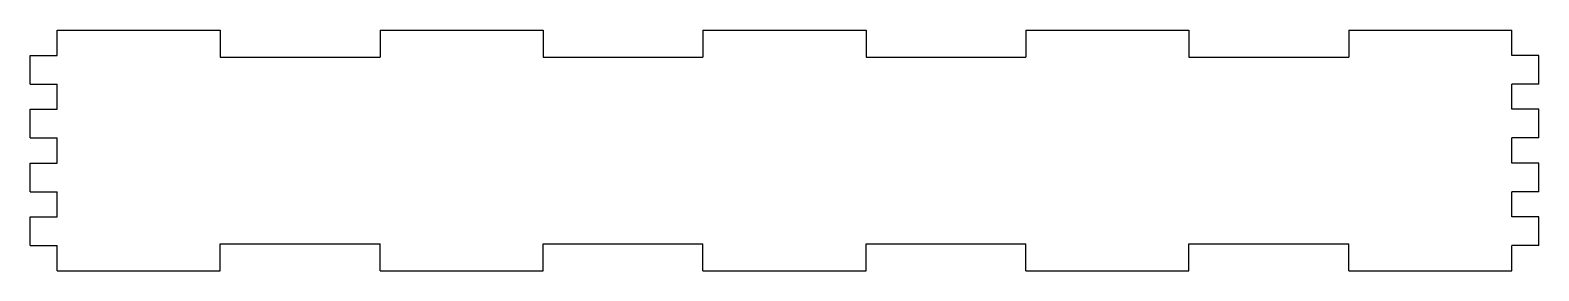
# Model space of a CAD drawing. Header units: millimetres. Extents: x -5 to 275, y 0 to 45.
import ezdxf

# ---------------------------------------------------------------- set-up
doc = ezdxf.new("R2010")
doc.units = ezdxf.units.MM
doc.layers.get('0').update_dxf_attribs({"lineweight": 25, "true_color": 0xffffff})

msp = doc.modelspace()

# ---------------------------------------------------------------- linework, layer by layer
for p, q in [((0, 44.7), (30.3, 44.7)), ((0, 40), (0, 44.7)), ((30.3, 44.7), (30.3, 39.7)), ((60, 44.7), (90.3, 44.7)), ((60, 44.7), (60, 39.7)), ((90.3, 44.7), (90.3, 39.7)), ((120, 44.7), (150.3, 44.7)), ((120, 44.7), (120, 39.7)), ((150.3, 44.7), (150.3, 39.7)), ((180, 44.7), (210.3, 44.7)), ((180, 44.7), (180, 39.7)), ((210.3, 44.7), (210.3, 39.7)), ((240, 44.7), (270.3, 44.7)), ((240, 44.7), (240, 39.7)), ((270.3, 40), (270.3, 44.7)), ((-5, 34.7), (-5, 40)), ((-5, 40), (0, 40)), ((30.3, 39.7), (60, 39.7)), ((90.3, 39.7), (120, 39.7)), ((150.3, 39.7), (180, 39.7)), ((210.3, 39.7), (240, 39.7)), ((275.3, 40), (270.3, 40)), ((275.3, 34.7), (275.3, 40)), ((-5, 34.7), (0, 34.7)), ((0, 30), (0, 34.7)), ((270.3, 30), (270.3, 34.7)), ((275.3, 34.7), (270.3, 34.7)), ((-5, 24.7), (-5, 30)), ((-5, 30), (0, 30)), ((275.3, 30), (270.3, 30)), ((275.3, 24.7), (275.3, 30)), ((-5, 24.7), (0, 24.7)), ((0, 20), (0, 24.7)), ((270.3, 20), (270.3, 24.7)), ((275.3, 24.7), (270.3, 24.7)), ((-5, 14.7), (-5, 20)), ((-5, 20), (0, 20)), ((275.3, 20), (270.3, 20)), ((275.3, 14.7), (275.3, 20)), ((-5, 14.7), (0, 14.7)), ((0, 10), (0, 14.7)), ((270.3, 10), (270.3, 14.7)), ((275.3, 14.7), (270.3, 14.7)), ((-5, 4.7), (-5, 10)), ((-5, 10), (0, 10)), ((275.3, 10), (270.3, 10)), ((275.3, 4.7), (275.3, 10)), ((-5, 4.7), (0, 4.7)), ((0, 0), (0, 4.7)), ((30.3, 0), (30.3, 5)), ((30.3, 5), (60, 5)), ((60, 0), (60, 5)), ((90.3, 0), (90.3, 5)), ((90.3, 5), (120, 5)), ((120, 0), (120, 5)), ((150.3, 0), (150.3, 5)), ((150.3, 5), (180, 5)), ((180, 0), (180, 5)), ((210.3, 0), (210.3, 5)), ((210.3, 5), (240, 5)), ((240, 0), (240, 5)), ((270.3, 0), (270.3, 4.7)), ((275.3, 4.7), (270.3, 4.7)), ((0, 0), (30.3, 0)), ((60, 0), (90.3, 0)), ((120, 0), (150.3, 0)), ((180, 0), (210.3, 0)), ((240, 0), (270.3, 0))]:
    msp.add_line(p, q)

doc.saveas('drawing.dxf')
